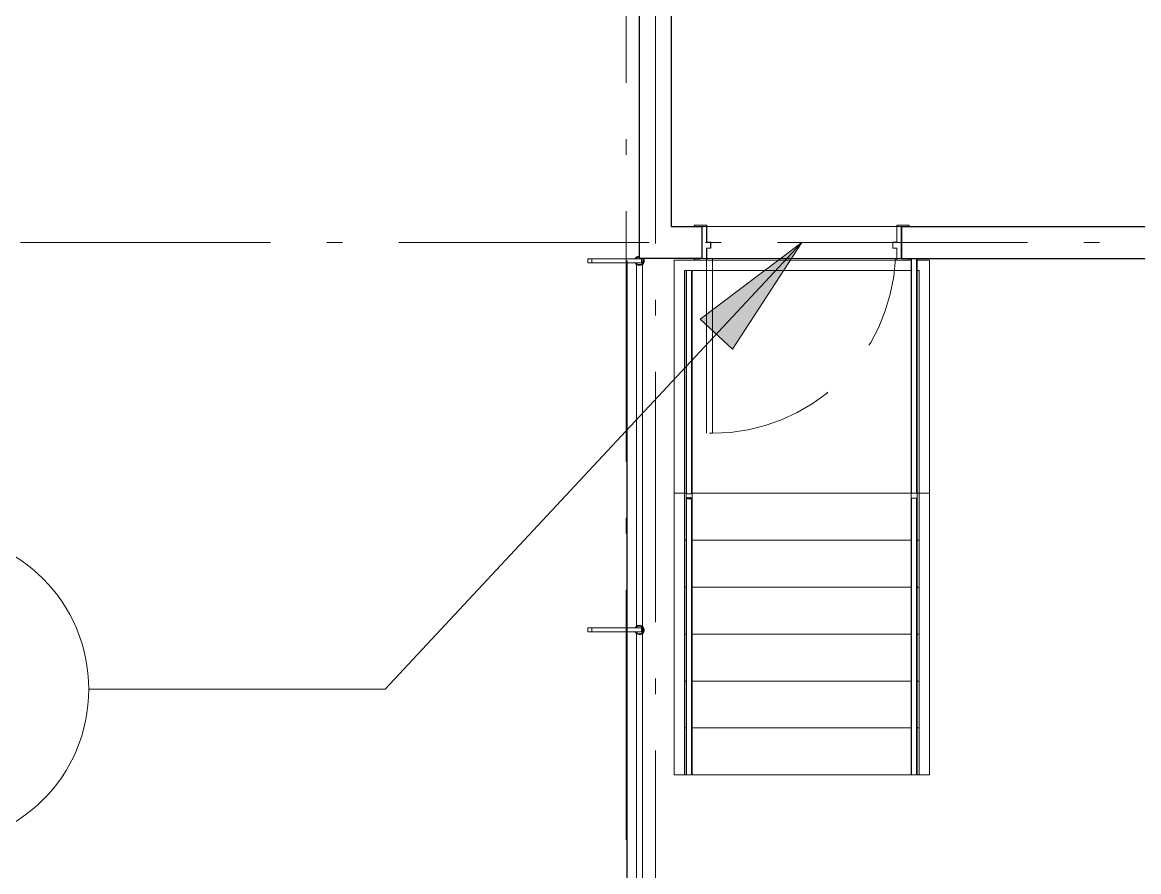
# Model space of a CAD drawing. Header units: metres. Extents: x -55 to 260, y -121 to 64.
# Drawn here: x 81.48 to 88.62, y -69.2 to -63.77 of the extents above; entities that cross this region are included whole.
import ezdxf

# ---------------------------------------------------------------- set-up
doc = ezdxf.new("R2010")
doc.units = ezdxf.units.M
doc.linetypes.add('01_Grid', pattern=[2.32, 1.6, -0.36, 0, -0.36])
doc.linetypes.add('04_Proyection', pattern=[1.2, 0.8, -0.4])
for name, color, linetype, lineweight in [('03EJES-1', 1, '01_Grid', 5), ('06MUR-3', 8, 'Continuous', 25), ('06MUREXT', 92, 'Continuous', 5), ('06MUREXT-4', 92, 'Continuous', 15), ('11PUER', 1, 'Continuous', 5), ('11PUER-4', 1, '04_Proyection', 5), ('13CIVERT', 7, 'Continuous', 5), ('29NOTAS', 2, 'Continuous', 5), ('46BANQ', 8, 'Continuous', 5), ('55BARANDAL', 8, 'Continuous', 5)]:
    doc.layers.add(name, color=color, linetype=linetype, lineweight=lineweight)

# ---------------------------------------------------------------- blocks, each defined once
blk = doc.blocks.new('Sgl - F - ENV - 4_x7_-V383-A1 _ A700')
at = {"layer": '11PUER'}
for p, q in [((-0.687, 0.1036), (-0.687, 0.1114)), ((-0.687, 0.1114), (-0.687, 0.1036)), ((-0.6863, 0.1122), (-0.6088, 0.1122)), ((-0.6863, 0.1122), (-0.6088, 0.1122)), ((-0.6862, 0.1108), (-0.6862, 0.104)), ((-0.6862, 0.104), (-0.6862, 0.1108)), ((-0.609, 0.1114), (-0.6857, 0.1114)), ((-0.609, 0.1114), (-0.6857, 0.1114)), ((-0.6857, 0.1034), (-0.6648, 0.1034)), ((-0.6648, 0.1034), (-0.6857, 0.1034)), ((-0.6648, 0.1034), (-0.6648, 0.1026)), ((-0.6648, 0.1026), (-0.6648, 0.1034)), ((-0.608, 0.0035), (-0.608, 0.1105)), ((-0.608, 0.1105), (-0.608, 0.0035)), ((-0.6072, 0.1107), (-0.6072, 0.0039)), ((-0.6072, 0.0039), (-0.6072, 0.1107)), ((0.6072, 0.0039), (0.6072, 0.1107)), ((0.6072, 0.1107), (0.6072, 0.0039)), ((0.608, 0.1105), (0.608, 0.0035)), ((0.608, 0.0035), (0.608, 0.1105)), ((0.6087, 0.1122), (0.6862, 0.1122)), ((0.6862, 0.1122), (0.6087, 0.1122)), ((0.6856, 0.1114), (0.6089, 0.1114)), ((0.6089, 0.1114), (0.6856, 0.1114)), ((0.6648, 0.1034), (0.6856, 0.1034)), ((0.6648, 0.1026), (0.6648, 0.1034)), ((0.6648, 0.1034), (0.6648, 0.1026)), ((0.6856, 0.1034), (0.6648, 0.1034)), ((0.6862, 0.104), (0.6862, 0.1108)), ((0.6862, 0.1108), (0.6862, 0.104)), ((0.687, 0.1114), (0.687, 0.1036)), ((0.687, 0.1036), (0.687, 0.1114)), ((-0.5833, 0.0025), (-0.607, 0.0025)), ((-0.5833, 0.0025), (-0.607, 0.0025)), ((-0.6066, 0.0033), (-0.5832, 0.0033)), ((-0.6066, 0.0033), (-0.5832, 0.0033)), ((-0.5826, -0.0341), (-0.5826, 0.0019)), ((-0.5826, 0.0019), (-0.5826, -0.0341)), ((-0.5818, 0.0019), (-0.5818, -0.0346)), ((-0.5818, -0.0346), (-0.5818, 0.0019)), ((0.5818, -0.0346), (0.5818, 0.0019)), ((0.5818, 0.0019), (0.5818, -0.0346)), ((0.5826, 0.0019), (0.5826, -0.0341)), ((0.5826, -0.0341), (0.5826, 0.0019)), ((0.5832, 0.0033), (0.6066, 0.0033)), ((0.6066, 0.0033), (0.5832, 0.0033)), ((0.607, 0.0025), (0.5833, 0.0025)), ((0.5833, 0.0025), (0.607, 0.0025)), ((-0.608, -0.1108), (-0.608, -0.0368)), ((-0.608, -0.0368), (-0.608, -0.1108)), ((-0.6072, -0.037), (-0.6072, -0.1114)), ((-0.6072, -0.1114), (-0.6072, -0.037)), ((-0.606, -0.0348), (-0.5833, -0.0348)), ((-0.5833, -0.0348), (-0.606, -0.0348)), ((-0.5828, -0.0356), (-0.6058, -0.0356)), ((-0.5828, -0.0356), (-0.6058, -0.0356)), ((0.6058, -0.0356), (0.5828, -0.0356)), ((0.5828, -0.0356), (0.6058, -0.0356)), ((0.5833, -0.0348), (0.606, -0.0348)), ((0.606, -0.0348), (0.5833, -0.0348)), ((0.6072, -0.1114), (0.6072, -0.037)), ((0.6072, -0.037), (0.6072, -0.1114)), ((0.608, -0.0368), (0.608, -0.1108)), ((0.608, -0.1108), (0.608, -0.0368)), ((-0.687, -0.1111), (-0.687, -0.1038)), ((-0.687, -0.1038), (-0.687, -0.1111)), ((-0.6862, -0.104), (-0.6862, -0.1107)), ((-0.6862, -0.1107), (-0.6862, -0.104)), ((-0.6081, -0.1122), (-0.6859, -0.1122)), ((-0.6511, -0.1034), (-0.6856, -0.1034)), ((-0.6856, -0.1034), (-0.6511, -0.1034)), ((-0.6855, -0.1114), (-0.6086, -0.1114)), ((-0.6511, -0.1026), (-0.6511, -0.1034)), ((-0.6511, -0.1034), (-0.6511, -0.1026)), ((-0.6096, -1.2192), (-0.6096, -0.1038)), ((-0.5715, -0.1006), (-0.5715, -1.2192)), ((-0.4121, -0.1026), (-0.4624, -0.1026)), ((0.6072, -0.1012), (0.5987, -0.1012)), ((0.6859, -0.1122), (0.6081, -0.1122)), ((0.6086, -0.1114), (0.6855, -0.1114)), ((0.6511, -0.1034), (0.6511, -0.1026)), ((0.6511, -0.1026), (0.6511, -0.1034)), ((0.6856, -0.1034), (0.6511, -0.1034)), ((0.6511, -0.1034), (0.6856, -0.1034)), ((0.6862, -0.1107), (0.6862, -0.104)), ((0.6862, -0.104), (0.6862, -0.1107)), ((0.687, -0.1038), (0.687, -0.1111)), ((0.687, -0.1111), (0.687, -0.1038)), ((-0.5715, -1.2192), (-0.59, -1.2192))]:
    blk.add_line(p, q, dxfattribs=at)
for centre, radius, start, end in [((-0.6863, 0.1114), 0.000753, 90, 180), ((-0.6863, 0.1114), 0.000753, 90, 180), ((-0.686, 0.1036), 0.000977, 180, 270), ((-0.686, 0.1036), 0.000977, 180, 255), ((-0.6857, 0.1108), 0.000555, 90, 180), ((-0.6857, 0.1108), 0.000555, 90, 180), ((-0.6857, 0.104), 0.00056, 180, 270), ((-0.6857, 0.104), 0.00056, 180, 270), ((-0.609, 0.1105), 0.000924, 0, 90), ((-0.609, 0.1105), 0.000924, 0, 90), ((-0.6088, 0.1107), 0.00152, 0, 90), ((-0.6088, 0.1107), 0.00152, 0, 90), ((0.6087, 0.1107), 0.00152, 90, 180), ((0.6087, 0.1107), 0.00152, 90, 180), ((0.6089, 0.1105), 0.000924, 90, 180), ((0.6089, 0.1105), 0.000924, 90, 180), ((0.6856, 0.1108), 0.000555, 0, 90), ((0.6856, 0.1108), 0.000555, 0, 90), ((0.6856, 0.104), 0.00056, 270, 360), ((0.6856, 0.104), 0.00056, 270, 0), ((0.686, 0.1036), 0.000977, 270, 0), ((0.686, 0.1036), 0.000977, 270, 0), ((0.6862, 0.1114), 0.000753, 0, 90), ((0.6862, 0.1114), 0.000753, 0, 90), ((-0.607, 0.0035), 0.00102, 180, 270), ((-0.607, 0.0035), 0.00102, 180, 270), ((-0.6066, 0.0039), 0.000651, 180, 270), ((-0.6066, 0.0039), 0.000651, 180, 270), ((-0.5833, 0.0019), 0.000647, 360, 90), ((-0.5833, 0.0019), 0.000647, 0, 90), ((-0.5832, 0.0019), 0.00141, 0, 90), ((-0.5832, 0.0019), 0.00141, 0, 90), ((0.5832, 0.0019), 0.00141, 90, 180), ((0.5832, 0.0019), 0.00141, 90, 180), ((0.5833, 0.0019), 0.000647, 90, 180), ((0.5833, 0.0019), 0.000647, 90, 180), ((0.6066, 0.0039), 0.000651, 270, 360), ((0.6066, 0.0039), 0.000651, 270, 0), ((0.607, 0.0035), 0.00102, 270, 360), ((0.607, 0.0035), 0.00102, 270, 360), ((-0.606, -0.0368), 0.00203, 90, 180), ((-0.606, -0.0368), 0.00203, 90, 180), ((-0.6058, -0.037), 0.0014, 90, 180), ((-0.6058, -0.037), 0.0014, 90, 180), ((-0.5833, -0.0341), 0.00068, 270, 0), ((-0.5833, -0.0341), 0.00068, 270, 0), ((-0.5828, -0.0346), 0.000999, 270, 360), ((-0.5828, -0.0346), 0.000999, 270, 360), ((0.5828, -0.0346), 0.000999, 180, 270), ((0.5828, -0.0346), 0.000999, 180, 270), ((0.5833, -0.0341), 0.00068, 180, 270), ((0.5833, -0.0341), 0.00068, 180, 270), ((0.6058, -0.037), 0.0014, 360, 90), ((0.6058, -0.037), 0.0014, 0, 90), ((0.606, -0.0368), 0.00203, 360, 90), ((0.606, -0.0368), 0.00203, 360, 90), ((-0.6858, -0.1038), 0.00124, 90, 180), ((-0.6858, -0.1038), 0.00124, 105, 180), ((-0.6859, -0.1111), 0.00113, 180, 270), ((-0.6859, -0.1111), 0.00113, 180, 195), ((-0.6856, -0.104), 0.000647, 90, 180), ((-0.6856, -0.104), 0.000647, 90, 180), ((-0.6855, -0.1107), 0.00072, 180, 270), ((-0.6855, -0.1107), 0.00072, 180, 270), ((-0.6086, -0.1108), 0.000592, 270, 360), ((-0.6086, -0.1108), 0.000592, 270, 0), ((-0.6081, -0.1114), 0.000832, 270, 0), ((0.6081, -0.1114), 0.000832, 180, 270), ((0.6086, -0.1108), 0.000592, 180, 270), ((0.6086, -0.1108), 0.000592, 180, 270), ((0.6855, -0.1107), 0.00072, 270, 0), ((0.6855, -0.1107), 0.00072, 270, 0), ((0.6856, -0.104), 0.000647, 0, 90), ((0.6856, -0.104), 0.000647, 0, 90), ((0.6858, -0.1038), 0.00124, 0, 90), ((0.6858, -0.1038), 0.00124, 0, 90), ((0.6859, -0.1111), 0.00113, 270, 0), ((0.6859, -0.1111), 0.00113, 345, 0)]:
    blk.add_arc(centre, radius, start, end, dxfattribs=at)
at = {"layer": '11PUER-4'}
for p, q in [((0.485, 0.1026), (-0.4802, 0.1026)), ((-0.4878, -0.1026), (0.485, -0.1026))]:
    blk.add_line(p, q, dxfattribs=at)
blk.add_arc((-0.5715, -0.0477), 1.1715, 270, 357.38658, dxfattribs=at)
blk = doc.blocks.new('Railing - Railing-7553720-A1 _ A700')
at = {"layer": '55BARANDAL'}
for p, q in [((87.1655, -65.28), (87.1655, -66.78)), ((87.2036, -65.28), (87.2036, -66.78)), ((87.1655, -66.78), (87.1655, -66.8114)), ((87.2036, -66.78), (87.2036, -66.8114)), ((87.1655, -66.8114), (87.1655, -68.58)), ((87.2036, -66.8114), (87.2036, -68.58))]:
    blk.add_line(p, q, dxfattribs=at)
blk = doc.blocks.new('Top Rail Type - Top Rail_Internal_-7553723-A1 _ A700')
at = {"layer": '55BARANDAL'}
for p, q in [((87.1687, -65.28), (87.1687, -66.78)), ((87.2005, -66.78), (87.2005, -65.28)), ((87.1687, -66.78), (87.2005, -66.78)), ((87.1687, -66.8114), (87.1687, -68.58)), ((87.2005, -68.58), (87.2005, -66.8114))]:
    blk.add_line(p, q, dxfattribs=at)
at = {"layer": '55BARANDAL', "flags": 128}
for points in [[(87.1687, -66.8114), (87.1692, -66.8114), (87.1708, -66.8114), (87.1733, -66.8114), (87.1766, -66.8114), (87.1804, -66.8114), (87.1846, -66.8114), (87.1887, -66.8114), (87.1925, -66.8114), (87.1958, -66.8114), (87.1983, -66.8114), (87.1999, -66.8114), (87.2005, -66.8114)], [(87.2005, -68.58), (87.1999, -68.58), (87.1983, -68.58), (87.1958, -68.58), (87.1925, -68.58), (87.1887, -68.58), (87.1846, -68.58), (87.1804, -68.58), (87.1766, -68.58), (87.1733, -68.58), (87.1708, -68.58), (87.1692, -68.58), (87.1687, -68.58)]]:
    blk.add_lwpolyline(points, dxfattribs=at)
blk = doc.blocks.new('Top Rail Type - Top Rail_Internal_-V384-A1 _ A700')
at = {"layer": '55BARANDAL'}
for p, q in [((87.1687, -65.28), (87.1687, -66.78)), ((87.2005, -65.28), (87.2005, -66.78)), ((87.1687, -66.8114), (87.1687, -68.58)), ((87.2005, -66.8114), (87.2005, -68.58))]:
    blk.add_line(p, q, dxfattribs=at)
blk = doc.blocks.new('Railing - Railing-8155880-A1 _ A700')
at = {"layer": '55BARANDAL'}
for p, q in [((85.7272, -66.78), (85.7272, -65.3548)), ((85.7653, -66.78), (85.7653, -65.3548)), ((85.7272, -66.8114), (85.7272, -66.78)), ((85.7653, -66.8114), (85.7653, -66.78)), ((85.7272, -68.58), (85.7272, -66.8114)), ((85.7653, -68.58), (85.7653, -66.8114))]:
    blk.add_line(p, q, dxfattribs=at)
blk = doc.blocks.new('Top Rail Type - Top Rail_Internal_-8156015-A1 _ A700')
at = {"layer": '55BARANDAL'}
for p, q in [((85.7303, -65.3548), (85.7303, -66.78)), ((85.7621, -65.3548), (85.7303, -65.3548)), ((85.7621, -66.78), (85.7621, -65.3548)), ((85.7303, -66.8114), (85.7303, -68.58)), ((85.7621, -68.58), (85.7621, -66.8114))]:
    blk.add_line(p, q, dxfattribs=at)
at = {"layer": '55BARANDAL', "flags": 128}
for points in [[(85.7621, -66.78), (85.7616, -66.7811), (85.76, -66.7822), (85.7575, -66.783), (85.7542, -66.7837), (85.7503, -66.7841), (85.7462, -66.7843), (85.7421, -66.7841), (85.7383, -66.7837), (85.735, -66.783), (85.7325, -66.7822), (85.7309, -66.7811), (85.7303, -66.78)], [(85.7421, -66.8073), (85.7383, -66.8077), (85.735, -66.8084), (85.7325, -66.8092), (85.7309, -66.8103), (85.7303, -66.8114)], [(85.7303, -66.8114), (85.7309, -66.8125), (85.7325, -66.8135), (85.735, -66.8144), (85.7383, -66.815), (85.7421, -66.8155), (85.7462, -66.8156), (85.7503, -66.8155), (85.7542, -66.815), (85.7575, -66.8144), (85.76, -66.8135), (85.7616, -66.8125), (85.7621, -66.8114)], [(85.7621, -66.8114), (85.7616, -66.8103), (85.76, -66.8092), (85.7575, -66.8084), (85.7542, -66.8077), (85.7503, -66.8073)], [(85.7621, -68.58), (85.7616, -68.58), (85.76, -68.58), (85.7575, -68.58), (85.7542, -68.58), (85.7503, -68.58), (85.7462, -68.58), (85.7421, -68.58), (85.7383, -68.58), (85.735, -68.58), (85.7325, -68.58), (85.7309, -68.58), (85.7303, -68.58)]]:
    blk.add_lwpolyline(points, dxfattribs=at)
blk = doc.blocks.new('Top Rail Type - Top Rail_Internal_-V759-A1 _ A700')
at = {"layer": '55BARANDAL'}
for p, q in [((85.7303, -66.78), (85.7303, -65.3548)), ((85.7621, -66.78), (85.7621, -65.3548)), ((85.7303, -66.8114), (85.7621, -66.8114)), ((85.7303, -68.58), (85.7303, -66.8114)), ((85.7621, -68.58), (85.7621, -66.8114))]:
    blk.add_line(p, q, dxfattribs=at)
blk = doc.blocks.new('Railing - Wire Post - Chainlink-V769-A1 _ A700')
at = {"layer": '55BARANDAL'}
for p, q in [((-0.3307, 0.0125), (-0.3307, -0.0125)), ((-0.3307, 0.0125), (-0.3039, 0.0125)), ((-0.3039, 0.0125), (-0.3039, -0.0125)), ((-0.0125, 0.0125), (-0.3039, 0.0125)), ((0.0133, -0.0125), (0.0133, 0.0125)), ((-0.3307, -0.0125), (-0.3039, -0.0125)), ((0.0133, -0.0125), (-0.3039, -0.0125))]:
    blk.add_line(p, q, dxfattribs=at)
for radius, start, end in [(0.0301, 206.3748, 2.28718), (0.0301, 119.44713, 148.73711), (0.0301, 119.44713, 148.73711), (0.0301, 119.44713, 148.73711), (0.0301, 119.44713, 148.73711), (0.0301, 119.44713, 148.73711), (0.0301, 119.44713, 148.73711), (0.0251, 120, 150), (0.0251, 120, 150), (0.0251, 120, 150), (0.0251, 135, 150), (0.0251, 135, 150), (0.0251, 135, 150), (0.0251, 210, 0), (0.0251, 126, 148.32745), (0.0251, 0, 60), (0.0301, 2.28718, 60.86715), (0.0301, 46.22216, 60.86715), (0.0301, 46.22216, 60.86715), (0.0301, 46.22216, 60.86715), (0.0301, 46.22216, 60.86715), (0.0301, 46.22216, 60.86715), (0.0301, 206.3748, 220.54866), (0.0301, 206.3748, 220.54866), (0.0301, 206.3748, 220.54866), (0.0301, 206.3748, 220.54866), (0.0301, 206.3748, 220.54866)]:
    blk.add_arc((0, 0), radius, start, end, dxfattribs=at)
blk = doc.blocks.new('Railing - Wire Post - Chainlink-V770-A1 _ A700')
at = {"layer": '55BARANDAL'}
for p, q in [((-0.3307, 0.0125), (-0.3307, -0.0125)), ((-0.3307, 0.0125), (-0.3039, 0.0125)), ((-0.3039, 0.0125), (-0.3039, -0.0125)), ((0.0133, 0.0125), (-0.3039, 0.0125)), ((0.0133, -0.0125), (0.0133, 0.0125)), ((-0.3307, -0.0125), (-0.3039, -0.0125)), ((0.0133, -0.0125), (-0.3039, -0.0125)), ((-0.0025, -0.03), (-0.0025, -0.0525)), ((-0.0025, -0.03), (-0.0025, -0.0525)), ((-0.0025, -0.03), (-0.0025, -0.0525)), ((-0.0025, -0.03), (-0.0025, -0.0525)), ((-0.0015, -0.0335), (-0.0015, -0.0435))]:
    blk.add_line(p, q, dxfattribs=at)
for radius, start, end in [(0.0301, 2.28718, 148.73711), (0.0301, 134.09212, 148.73711), (0.0301, 134.09212, 148.73711), (0.0301, 134.09212, 148.73711), (0.0301, 134.09212, 148.73711), (0.0251, 0, 150), (0.0251, 322.522, 33.14685), (0.0301, 2.28718, 46.22216), (0.0301, 2.28718, 46.22216), (0.0301, 2.28718, 46.22216), (0.0301, 2.28718, 46.22216), (0.0251, 0, 30), (0.0251, 0, 30), (0.0251, 0, 30), (0.0251, 0, 30), (0.0251, 330, 0), (0.0251, 330, 0), (0.0251, 330, 0), (0.0251, 330, 0), (0.0251, 330, 0), (0.0301, 333.93947, 2.28718), (0.0301, 333.93947, 2.28718), (0.0301, 333.93947, 2.28718), (0.0301, 333.93947, 2.28718), (0.0301, 333.93947, 2.28718), (0.0301, 206.3748, 263.07021), (0.0301, 206.3748, 263.07021), (0.0301, 206.3748, 263.07021), (0.0301, 206.3748, 263.07021), (0.0301, 206.3748, 263.07021), (0.0251, 210, 270), (0.0251, 210, 270), (0.0251, 210, 270), (0.0251, 210, 270), (0.0251, 210, 270), (0.0251, 211.67255, 270), (0.0301, 265.22849, 270), (0.0301, 265.22849, 270), (0.0301, 265.22849, 270), (0.0301, 265.22849, 270)]:
    blk.add_arc((0, 0), radius, start, end, dxfattribs=at)
blk = doc.blocks.new('Railing - Wire Post - Chainlink-V392-A1 _ A700')
at = {"layer": '55BARANDAL'}
for p, q in [((-0.3307, 0.0125), (-0.3307, -0.0125)), ((-0.3307, 0.0125), (-0.3039, 0.0125)), ((-0.3039, 0.0125), (-0.3039, -0.0125)), ((0.0133, 0.0125), (-0.3039, 0.0125)), ((0.0133, -0.0125), (0.0133, 0.0125)), ((-0.3307, -0.0125), (-0.3039, -0.0125)), ((0.0133, -0.0125), (-0.3039, -0.0125))]:
    blk.add_line(p, q, dxfattribs=at)
for radius, start, end in [(0.0301, 206.3748, 2.28718), (0.0301, 2.28718, 148.73711), (0.0301, 134.09212, 148.73711), (0.0301, 134.09212, 148.73711), (0.0301, 134.09212, 148.73711), (0.0301, 134.09212, 148.73711), (0.0301, 134.09212, 148.73711), (0.0251, 0, 150), (0.0251, 210, 0), (0.0251, 324.16259, 35.83741), (0.0301, 2.28718, 46.22216), (0.0301, 2.28718, 46.22216), (0.0301, 2.28718, 46.22216), (0.0301, 2.28718, 46.22216), (0.0301, 2.28718, 46.22216), (0.0251, 0, 30), (0.0251, 0, 30), (0.0251, 0, 30), (0.0251, 0, 30), (0.0251, 0, 30), (0.0251, 330, 0), (0.0251, 330, 0), (0.0251, 330, 0), (0.0251, 330, 0), (0.0251, 330, 0), (0.0301, 319.76562, 2.28718), (0.0301, 319.76562, 2.28718), (0.0301, 319.76562, 2.28718), (0.0301, 319.76562, 2.28718), (0.0301, 319.76562, 2.28718), (0.0301, 206.3748, 220.54866), (0.0301, 206.3748, 220.54866), (0.0301, 206.3748, 220.54866), (0.0301, 206.3748, 220.54866), (0.0301, 206.3748, 220.54866)]:
    blk.add_arc((0, 0), radius, start, end, dxfattribs=at)
blk = doc.blocks.new('Railing - Wire Post - Chainlink-V771-A1 _ A700')
at = {"layer": '55BARANDAL'}
for p, q in [((-0.3307, 0.0125), (-0.3307, -0.0125)), ((-0.3307, 0.0125), (-0.3039, 0.0125)), ((-0.3039, 0.0125), (-0.3039, -0.0125)), ((0.0133, 0.0125), (-0.3039, 0.0125)), ((0.0133, -0.0125), (0.0133, 0.0125)), ((-0.3307, -0.0125), (-0.3039, -0.0125)), ((0.0133, -0.0125), (-0.3039, -0.0125))]:
    blk.add_line(p, q, dxfattribs=at)
for radius, start, end in [(0.0301, 206.3748, 2.28718), (0.0301, 2.28718, 148.73711), (0.0301, 134.09212, 148.73711), (0.0301, 134.09212, 148.73711), (0.0301, 134.09212, 148.73711), (0.0301, 134.09212, 148.73711), (0.0301, 134.09212, 148.73711), (0.0251, 0, 150), (0.0251, 210, 0), (0.0251, 321.54489, 38.4883), (0.0301, 2.28718, 46.22216), (0.0301, 2.28718, 46.22216), (0.0301, 2.28718, 46.22216), (0.0301, 2.28718, 46.22216), (0.0301, 2.28718, 46.22216), (0.0251, 0, 30), (0.0251, 0, 30), (0.0251, 0, 30), (0.0251, 0, 30), (0.0251, 0, 30), (0.0251, 330, 0), (0.0251, 330, 0), (0.0251, 330, 0), (0.0251, 330, 0), (0.0251, 330, 0), (0.0301, 319.76562, 2.28718), (0.0301, 319.76562, 2.28718), (0.0301, 319.76562, 2.28718), (0.0301, 319.76562, 2.28718), (0.0301, 319.76562, 2.28718), (0.0301, 206.3748, 220.54866), (0.0301, 206.3748, 220.54866), (0.0301, 206.3748, 220.54866), (0.0301, 206.3748, 220.54866), (0.0301, 206.3748, 220.54866)]:
    blk.add_arc((0, 0), radius, start, end, dxfattribs=at)
blk = doc.blocks.new('Railing - Railing-8357510-A1 _ A700')
at = {"layer": '55BARANDAL'}
for p, q in [((85.347, -65.2935), (85.347, -72.3735)), ((85.351, -65.2935), (85.3471, -65.2935)), ((85.351, -72.3735), (85.351, -65.2935)), ((85.449, -65.2935), (85.4432, -65.2935)), ((85.449, -72.3735), (85.449, -65.2935)), ((85.409, -65.306), (85.409, -67.641)), ((85.409, -67.666), (85.409, -70.001)), ((85.409, -70.026), (85.409, -72.361)), ((85.3471, -72.3735), (85.351, -72.3735))]:
    blk.add_line(p, q, dxfattribs=at)
at = {"extrusion": (0, 0, -1), "zscale": -1, "rotation": 180}
for name, p in [('Railing - Wire Post - Chainlink-V770-A1 _ A700', (-85.429, -65.2935)), ('Railing - Wire Post - Chainlink-V771-A1 _ A700', (-85.429, -67.6535)), ('Railing - Wire Post - Chainlink-V392-A1 _ A700', (-85.429, -70.0135)), ('Railing - Wire Post - Chainlink-V769-A1 _ A700', (-85.429, -72.3735))]:
    blk.add_blockref(name, p, dxfattribs=at)
blk = doc.blocks.new('T_Door - Standard-1534403-A1 _ A700')
at = {"layer": '29NOTAS'}
for p, q in [((0.005, 0.0025), (-0.005, 0.0025)), ((-0.005, -0.0025), (0.005, -0.0025))]:
    blk.add_line(p, q, dxfattribs=at)
for centre, start, end in [((-0.005, 0), 90, 270), ((0.005, 0), 270, 90)]:
    blk.add_arc(centre, 0.0025, start, end, dxfattribs=at)

msp = doc.modelspace()

# ---------------------------------------------------------------- hatches: boundary and pattern name
at = {"layer": '29NOTAS'}
msp.add_hatch(color=256, dxfattribs=at).paths.add_polyline_path([(86.4662, -65.1774), (85.8173, -65.666), (86.0235, -65.8585)])

# ---------------------------------------------------------------- linework, layer by layer
at = {"layer": '03EJES-1'}
for p, q in [((85.344, -117.3961), (85.344, 60.3168)), ((85.5316, -61.1632), (85.5316, -107.0368)), ((-41.9495, -65.1774), (92.799, -65.1774))]:
    msp.add_line(p, q, dxfattribs=at)
at = {"layer": '06MUR-3'}
for p, q in [((85.6332, -65.0758), (85.6332, -60.96)), ((85.43, -65.28), (85.43, -61.1632)), ((85.8286, -65.0758), (85.6332, -65.0758)), ((85.8286, -65.279), (85.8286, -65.0758)), ((87.1039, -65.0758), (87.1039, -65.279)), ((92.5948, -65.0758), (87.1039, -65.0758)), ((85.8286, -65.1774), (85.8296, -65.1774)), ((87.1029, -65.1774), (87.1039, -65.1774)), ((85.8286, -65.279), (85.429, -65.279)), ((85.429, -65.279), (85.429, -65.28)), ((85.429, -65.28), (85.43, -65.28)), ((85.6332, -65.28), (85.6332, -65.279)), ((85.6332, -65.28), (85.6342, -65.28)), ((87.1039, -65.279), (92.5938, -65.279))]:
    msp.add_line(p, q, dxfattribs=at)
at = {"layer": '06MUREXT'}
for p, q in [((85.8296, -65.0748), (87.1029, -65.0748)), ((87.1029, -65.28), (85.8296, -65.28))]:
    msp.add_line(p, q, dxfattribs=at)
at = {"layer": '06MUREXT-4'}
for p, q in [((85.6342, -65.0748), (85.6342, -60.96)), ((85.429, -61.1632), (85.429, -65.279)), ((85.8296, -65.0748), (85.6342, -65.0748)), ((85.8296, -65.28), (85.8296, -65.0748)), ((92.5938, -65.0748), (87.1029, -65.0748)), ((87.1029, -65.0748), (87.1029, -65.28)), ((85.43, -65.28), (85.8296, -65.28)), ((87.1029, -65.28), (92.799, -65.28))]:
    msp.add_line(p, q, dxfattribs=at)
at = {"layer": '13CIVERT'}
for p, q in [((85.6502, -65.2888), (85.6502, -66.78)), ((87.1655, -65.2888), (85.6502, -65.2888)), ((87.2822, -65.2888), (87.2036, -65.2888)), ((87.2822, -66.78), (87.2822, -65.2888)), ((85.7162, -65.3548), (85.7162, -66.78)), ((85.7272, -65.3548), (85.7162, -65.3548)), ((87.1655, -65.3548), (85.7653, -65.3548)), ((87.2162, -65.3548), (87.2036, -65.3548)), ((87.2162, -66.78), (87.2162, -65.3548)), ((85.7162, -66.78), (85.6502, -66.78)), ((85.6502, -68.58), (85.6502, -66.78)), ((85.7162, -67.08), (85.7162, -66.78)), ((85.7162, -66.78), (85.7272, -66.78)), ((85.7653, -66.78), (87.1655, -66.78)), ((87.2036, -66.78), (87.2162, -66.78)), ((87.2822, -66.78), (87.2162, -66.78)), ((87.2162, -67.08), (87.2162, -66.78)), ((87.2822, -68.58), (87.2822, -66.78)), ((85.7162, -67.38), (85.7162, -67.08)), ((85.7162, -67.08), (85.7272, -67.08)), ((85.7162, -67.08), (85.7272, -67.08)), ((85.7653, -67.08), (87.1655, -67.08)), ((85.7653, -67.08), (87.1655, -67.08)), ((87.2036, -67.08), (87.2162, -67.08)), ((87.2036, -67.08), (87.2162, -67.08)), ((87.2162, -67.38), (87.2162, -67.08)), ((85.7162, -67.68), (85.7162, -67.38)), ((85.7162, -67.38), (85.7272, -67.38)), ((85.7162, -67.38), (85.7272, -67.38)), ((85.7653, -67.38), (87.1655, -67.38)), ((85.7653, -67.38), (87.1655, -67.38)), ((87.2036, -67.38), (87.2162, -67.38)), ((87.2036, -67.38), (87.2162, -67.38)), ((87.2162, -67.68), (87.2162, -67.38)), ((85.7162, -67.98), (85.7162, -67.68)), ((85.7162, -67.68), (85.7272, -67.68)), ((85.7162, -67.68), (85.7272, -67.68)), ((85.7653, -67.68), (87.1655, -67.68)), ((85.7653, -67.68), (87.1655, -67.68)), ((87.2036, -67.68), (87.2162, -67.68)), ((87.2036, -67.68), (87.2162, -67.68)), ((87.2162, -67.98), (87.2162, -67.68)), ((85.7162, -68.28), (85.7162, -67.98)), ((85.7162, -67.98), (85.7272, -67.98)), ((85.7162, -67.98), (85.7272, -67.98)), ((85.7653, -67.98), (87.1655, -67.98)), ((85.7653, -67.98), (87.1655, -67.98)), ((87.2036, -67.98), (87.2162, -67.98)), ((87.2036, -67.98), (87.2162, -67.98)), ((87.2162, -68.28), (87.2162, -67.98)), ((85.7162, -68.58), (85.7162, -68.28)), ((85.7162, -68.28), (85.7272, -68.28)), ((85.7162, -68.28), (85.7272, -68.28)), ((85.7653, -68.28), (87.1655, -68.28)), ((85.7653, -68.28), (87.1655, -68.28)), ((87.2036, -68.28), (87.2162, -68.28)), ((87.2036, -68.28), (87.2162, -68.28)), ((87.2162, -68.58), (87.2162, -68.28)), ((85.6502, -68.58), (85.7162, -68.58)), ((85.7162, -68.58), (85.7272, -68.58)), ((85.7162, -68.58), (85.7272, -68.58)), ((85.7653, -68.58), (87.1655, -68.58)), ((85.7653, -68.58), (87.1655, -68.58)), ((87.2036, -68.58), (87.2162, -68.58)), ((87.2036, -68.58), (87.2162, -68.58)), ((87.2162, -68.58), (87.2822, -68.58))]:
    msp.add_line(p, q, dxfattribs=at)
at = {"layer": '29NOTAS'}
for p, q in [((86.4662, -65.1774), (83.8019, -68.0324)), ((86.4662, -65.1774), (85.8173, -65.666)), ((86.0235, -65.8585), (86.4662, -65.1774)), ((85.8173, -65.666), (86.0235, -65.8585)), ((83.8019, -68.0324), (81.9081, -68.0324))]:
    msp.add_line(p, q, dxfattribs=at)
at = {"layer": '46BANQ'}
msp.add_line((85.8296, -65.28), (87.1029, -65.28), dxfattribs=at)

# ---------------------------------------------------------------- block references
at = {"layer": '11PUER-4'}
msp.add_blockref('Sgl - F - ENV - 4_x7_-V383-A1 _ A700', (86.4662, -65.1774), dxfattribs=at)
at = {"layer": '29NOTAS', "xscale": 399.9999999999997, "yscale": 399.9999999999997, "zscale": 399.9999999999997}
msp.add_blockref('T_Door - Standard-1534403-A1 _ A700', (78.9081, -68.0324), dxfattribs=at)
at = {"layer": '55BARANDAL'}
for name in ['Railing - Railing-8357510-A1 _ A700', 'Railing - Railing-7553720-A1 _ A700', 'Top Rail Type - Top Rail_Internal_-7553723-A1 _ A700', 'Top Rail Type - Top Rail_Internal_-V384-A1 _ A700', 'Railing - Railing-8155880-A1 _ A700', 'Top Rail Type - Top Rail_Internal_-8156015-A1 _ A700', 'Top Rail Type - Top Rail_Internal_-V759-A1 _ A700']:
    msp.add_blockref(name, (0, 0), dxfattribs=at)

doc.saveas('drawing.dxf')
